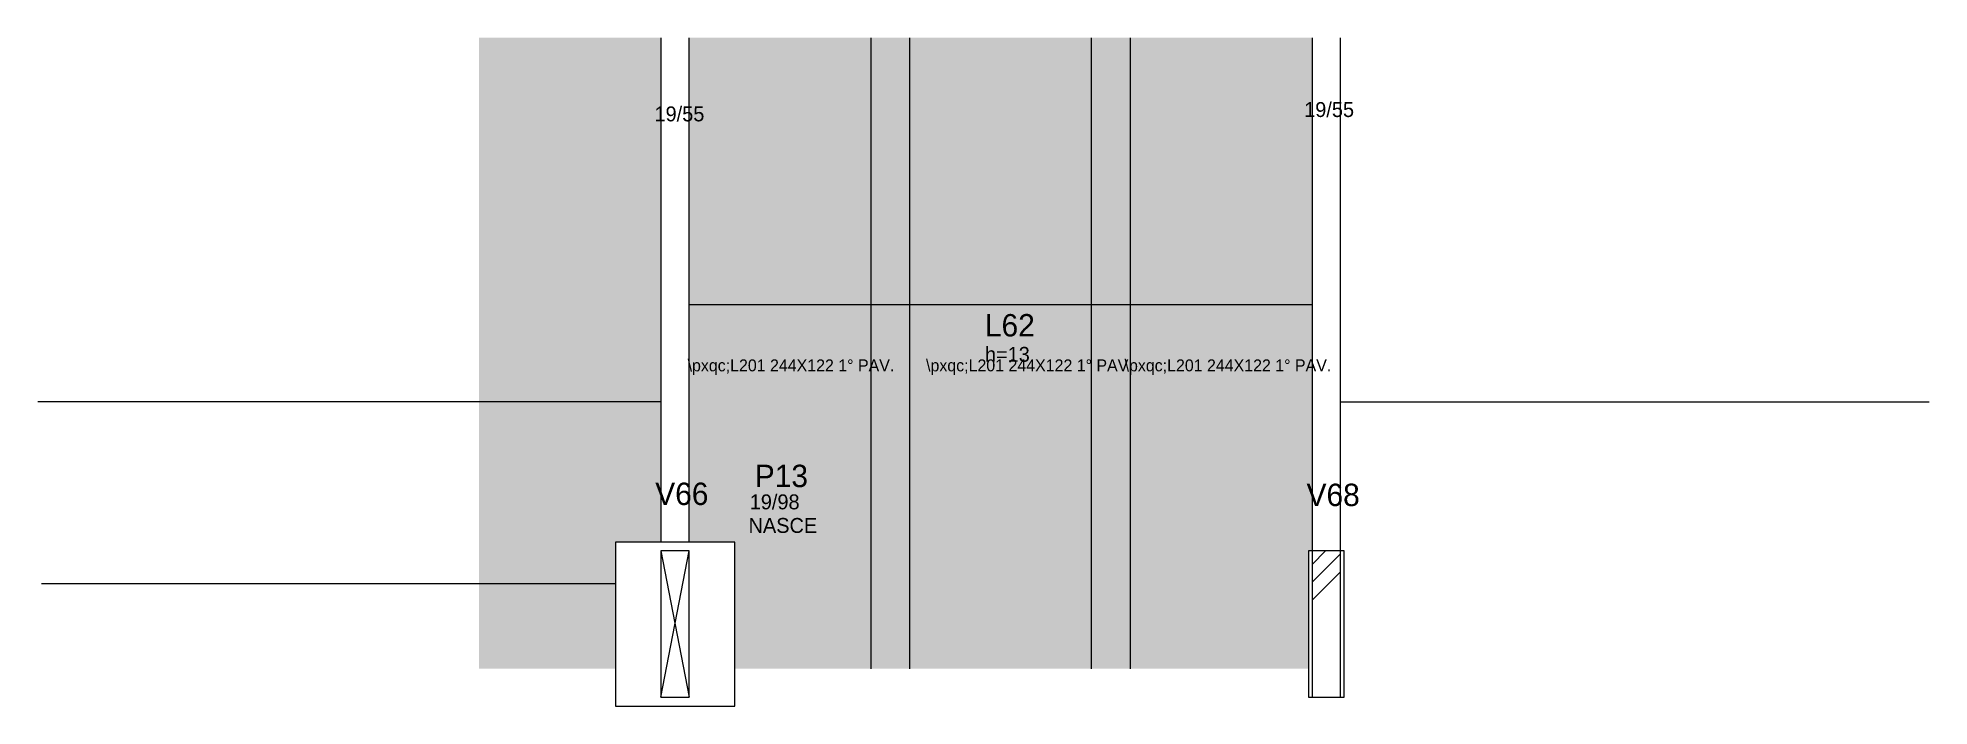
# Model space of a CAD drawing. Header units: metres. Extents: x 4701 to 5970, y 2672 to 3120.
import ezdxf

# ---------------------------------------------------------------- set-up
doc = ezdxf.new("R2010")
doc.units = ezdxf.units.M
for name, color, linetype in [('1', 7, 'Continuous'), ('3', 7, 'Continuous'), ('4', 7, 'Continuous'), ('7', 7, 'Continuous'), ('AUX00', 7, 'Continuous'), ('Hachura', 7, 'Continuous'), ('Painéis', 7, 'Continuous'), ('REAPROVEITAMENTO', 7, 'Continuous')]:
    doc.layers.add(name, color=color, linetype=linetype)

msp = doc.modelspace()

# ---------------------------------------------------------------- hatches: boundary and pattern name
at = {"layer": 'Hachura'}
h = msp.add_hatch(color=7, dxfattribs=at)
h.dxf.hatch_style = 1
h.paths.add_polyline_path([(5286.2, 3120.2), (5260.2, 3120.2), (5260.2, 3120.2), (5260.2, 2697.2), (5260.2, 2697.2), (5286.2, 2697.2), (5286.2, 2697.2), (5286.2, 3120.2)])
h = msp.add_hatch(color=7, dxfattribs=at)
h.dxf.hatch_style = 1
h.paths.add_polyline_path([(5434.2, 3120.2), (5408.2, 3120.2), (5408.2, 3120.2), (5408.2, 2697.2), (5408.2, 2697.2), (5434.2, 2697.2), (5434.2, 2697.2), (5434.2, 3120.2)])
at = {"layer": 'REAPROVEITAMENTO'}
h = msp.add_hatch(color=7, dxfattribs=at)
h.dxf.hatch_style = 1
h.paths.add_polyline_path([(5088.7, 2697.2), (5088.7, 2782.2), (5088.7, 2782.2), (5119.1, 2782.2), (5119.1, 2782.2), (5119.1, 3120.2), (5119.1, 3120.2), (4997.1, 3120.2), (4997.1, 3120.2), (4997.1, 2697.2), (4997.1, 2697.2), (5088.7, 2697.2)])
h = msp.add_hatch(color=7, dxfattribs=at)
h.dxf.hatch_style = 1
h.paths.add_polyline_path([(5260.2, 3120.2), (5138.2, 3120.2), (5138.2, 3120.2), (5138.2, 2782.2), (5138.2, 2782.2), (5168.7, 2782.2), (5168.7, 2782.2), (5168.7, 2697.2), (5168.7, 2697.2), (5260.2, 2697.2), (5260.2, 2697.2), (5260.2, 3120.2)])
h = msp.add_hatch(color=7, dxfattribs=at)
h.dxf.hatch_style = 1
h.paths.add_polyline_path([(5408.2, 3120.2), (5286.2, 3120.2), (5286.2, 3120.2), (5286.2, 2697.2), (5286.2, 2697.2), (5408.2, 2697.2), (5408.2, 2697.2), (5408.2, 3120.2)])
h = msp.add_hatch(color=7, dxfattribs=at)
h.dxf.hatch_style = 1
h.paths.add_polyline_path([(5556.2, 3120.2), (5434.2, 3120.2), (5434.2, 3120.2), (5434.2, 2697.2), (5434.2, 2697.2), (5553.7, 2697.2), (5553.7, 2697.2), (5553.7, 2776.2), (5553.7, 2776.2), (5556.2, 2776.2), (5556.2, 2776.2), (5556.2, 3120.2)])

# ---------------------------------------------------------------- linework, layer by layer
at = {"layer": '1', "color": 7, "lineweight": 25}
for p, q in [((5119.2, 2678.2), (5138.2, 2776.2)), ((5119.2, 2776.2), (5138.2, 2678.2))]:
    msp.add_line(p, q, dxfattribs=at)
at = {"layer": '3', "color": 7, "lineweight": 25}
for p, q in [((5556.2, 2767.2), (5565.1, 2776.2)), ((5556.2, 2755.2), (5575.2, 2774.2)), ((5556.2, 2743.2), (5575.2, 2762.2))]:
    msp.add_line(p, q, dxfattribs=at)
for points in [[(5119.2, 3120.2), (5119.2, 2782.2)], [(5138.2, 2782.2), (5138.2, 3120.2)], [(5556.2, 3120.2), (5556.2, 2776.2)], [(5575.2, 2776.2), (5575.2, 3120.2)], [(5088.7, 2672.2), (5168.7, 2672.2), (5168.7, 2782.2), (5088.7, 2782.2), (5088.7, 2672.2)]]:
    msp.add_lwpolyline(points, dxfattribs=at)
at = {"layer": '7', "color": 7, "lineweight": 25}
for points in [[(5119.2, 2678.2), (5138.2, 2678.2), (5138.2, 2776.2), (5119.2, 2776.2), (5119.2, 2678.2)], [(5553.7, 2678.2), (5577.7, 2678.2), (5577.7, 2776.2), (5553.7, 2776.2), (5553.7, 2678.2)], [(5556.2, 2678.2), (5575.2, 2678.2), (5575.2, 2776.2), (5556.2, 2776.2), (5556.2, 2678.2)]]:
    msp.add_lwpolyline(points, dxfattribs=at)
at = {"layer": 'Painéis', "color": 7, "lineweight": 25}
for p, q in [((5260.2, 2697.2), (5260.2, 3120.2)), ((5286.2, 2697.2), (5286.2, 3120.2)), ((5408.2, 2697.2), (5408.2, 3120.2)), ((5434.2, 2697.2), (5434.2, 3120.2)), ((5556.2, 2941.2), (5138.2, 2941.2)), ((5119.2, 2876.2), (4701.1, 2876.2)), ((5575.2, 2876.2), (5970.2, 2876.2)), ((5088.7, 2754.2), (4703.7, 2754.2))]:
    msp.add_line(p, q, dxfattribs=at)

# ---------------------------------------------------------------- texts
at = {"layer": '3', "color": 7, "lineweight": 25}
for s, p in [('19/55', (5114.9, 3064.2)), ('19/55', (5550.8, 3067.1)), ('h=13', (5336.6, 2903)), ('19/98', (5178.8, 2804.1)), ('NASCE', (5178, 2788.3))]:
    msp.add_text(s, height=10, dxfattribs=at).set_placement(p)
at = {"layer": '4', "color": 7, "lineweight": 25}
for s, p in [('L62', (5336.6, 2920)), ('P13', (5182.2, 2819)), ('V66', (5115.4, 2807)), ('V68', (5552.4, 2806.3))]:
    msp.add_text(s, height=15, dxfattribs=at).set_placement(p)
at = {"layer": 'AUX00', "color": 7, "lineweight": 25}
for p in [(5137.1, 2896.6), (5297.1, 2896.6), (5430.3, 2896.6)]:
    msp.add_text('\\pxqc;L201^J244X122^J1° PAV.', height=8, dxfattribs=at).set_placement(p)

doc.saveas('drawing.dxf')
